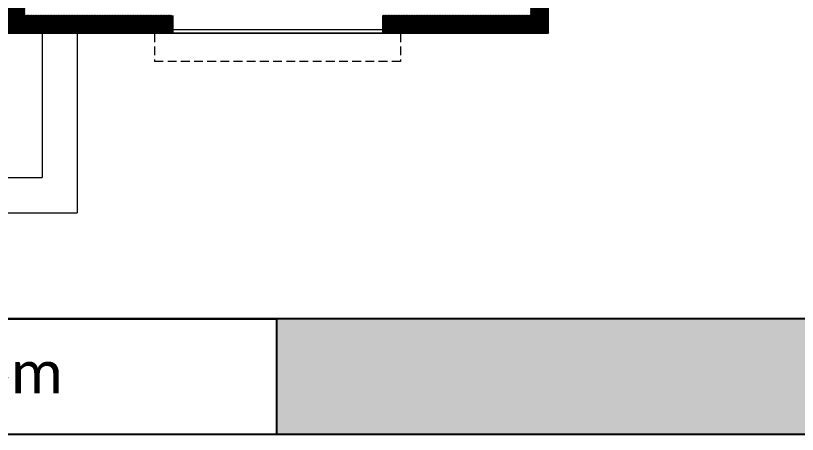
# Model space of a CAD drawing. Header units: feet. Extents: x 36275 to 37218, y -947 to -334.
# Drawn here: x 36773.8 to 36996.2, y -946.9 to -827.9 of the extents above; entities that cross this region are included whole.
import ezdxf

# ---------------------------------------------------------------- set-up
doc = ezdxf.new("R2010")
doc.units = ezdxf.units.FT
doc.header["$MEASUREMENT"] = 0
doc.linetypes.add('HIDDEN', pattern=[0.375, 0.25, -0.125])
doc.layers.add('PinCAD.com', color=7, linetype='Continuous')
for name, color, linetype, lineweight in [('SLAB LINE', 50, 'Continuous', 30), ('stair', 252, 'Continuous', 20), ('wall', 7, 'Continuous', 40), ('Wall_SYN', 7, 'Continuous', 35), ('window', 116, 'Continuous', 20)]:
    doc.layers.add(name, color=color, linetype=linetype, lineweight=lineweight)
doc.styles.add('iso', font='iso.shx')

msp = doc.modelspace()

# ---------------------------------------------------------------- hatches: boundary and pattern name
at = {"layer": 'PinCAD.com'}
h = msp.add_hatch(color=8, dxfattribs=at)
h.dxf.hatch_style = 1
h.paths.add_polyline_path([(37185.64769307408, -367.0631018517267), (37185.64769307408, -914.0938615823969), (36848.04717920101, -914.0938615823969), (36848.04717920101, -946.9454245496473), (37218.49925604133, -946.9454245496474), (37218.49925604133, -334.2115388844763), (36917.71697500041, -334.2115388844763), (36917.71697500041, -367.0631018517267)])
h.paths.add_polyline_path([(36591.25322603569, -367.0631018517267), (36591.25322603569, -334.2115388844763), (36274.56039979382, -334.2115388844763), (36274.56039979382, -946.9454245496472), (36637.7119271899, -946.9454245496473), (36637.7119271899, -914.0938615823969), (36307.41196276107, -914.0938615823969), (36307.41196276107, -367.0631018517267)])
at = {"layer": 'SLAB LINE'}
h = msp.add_hatch(dxfattribs=at)
h.set_pattern_fill('ANSI31', color=8)
h.set_pattern_definition([(45, (0, 0), (-0.08838834764831845, 0.08838834764831845), [])])
h.paths.add_polyline_path([(36925.31314333927, -625.939520481927), (36920.31314333927, -625.939520481927), (36920.31314333927, -637.939520481927), (36836.31314333927, -637.9395204819273), (36836.31314333927, -632.9395204819273), (36831.31314333927, -632.9395204819273), (36831.31314333927, -655.0823776247887), (36835.17028619641, -655.0823776247887), (36836.31314333927, -655.0823776247887), (36836.31314333927, -642.9395204819273), (36920.31314333927, -642.939520481927), (36920.31314333928, -690.9395204819273), (36836.31314333927, -690.9395204819273), (36836.31314333927, -685.9395204819273), (36831.31314333927, -685.9395204819273), (36831.31314333927, -690.9395204819273), (36822.45600048213, -690.9395204819273), (36822.45600048213, -695.9395204819273), (36920.31314333927, -695.9395204819275), (36920.31314333928, -731.9395204819277), (36925.31314333927, -731.9395204819277)])
h.paths.add_polyline_path([(36776.31314333927, -695.9395204819273), (36781.31314333927, -695.9395204819273), (36781.31314333927, -690.9395204819273), (36771.31314333927, -690.9395204819273), (36771.31314333927, -762.9395204819273), (36766.31314333927, -762.9395204819273), (36766.31314333927, -767.9395204819273), (36771.31314333927, -767.9395204819273), (36771.31314333927, -832.9395204819273), (36818.31314333927, -832.9395204819273), (36818.31314333927, -827.9395204819273), (36776.31314333927, -827.9395204819273)])
h.paths.add_polyline_path([(36925.31314333927, -791.9395204819277), (36920.31314333928, -791.9395204819277), (36920.31314333928, -827.9395204819275), (36878.31314333927, -827.9395204819275), (36878.31314333927, -832.9395204819273), (36925.31314333927, -832.9395204819273)])

# ---------------------------------------------------------------- linework, layer by layer
at = {"layer": 'PinCAD.com'}
for points in [[(36274.56039979382, -334.2115388844763), (37218.49925604133, -334.2115388844763), (37218.49925604133, -946.9454245496473), (36274.56039979382, -946.9454245496473)], [(36307.41196276107, -367.0631018517267), (37185.64769307408, -367.0631018517267), (37185.64769307408, -914.0938615823969), (36307.41196276107, -914.0938615823969)], [(36637.7119271899, -914.0938615823969), (36848.04717920101, -914.0938615823969), (36848.04717920101, -946.9454245496473), (36637.7119271899, -946.9454245496473)], [(36637.7119271899, -914.0938615823969), (36848.04717920101, -914.0938615823969), (36848.04717920101, -946.9454245496473), (36637.7119271899, -946.9454245496473)]]:
    msp.add_lwpolyline(points, close=True, dxfattribs=at)
at = {"layer": 'stair', "lineweight": 0, "ltscale": 2}
for p, q in [((36781.31314333927, -832.9395204819273), (36781.31314333927, -873.9395204819273)), ((36791.31314333927, -832.9395204819273), (36791.31314333927, -883.9395204819273)), ((36661.31314333927, -873.9395204819273), (36781.31314333927, -873.9395204819273)), ((36651.31314333927, -883.9395204819273), (36791.31314333927, -883.9395204819273))]:
    msp.add_line(p, q, dxfattribs=at)
at = {"layer": 'wall', "lineweight": 0}
for p in [(36925.31314333927, -423.9395204819273), (36771.31314333927, -832.9395204819273)]:
    msp.add_line(p, (36925.31314333927, -832.9395204819273), dxfattribs=at)
at = {"layer": 'Wall_SYN'}
for p, q in [((36818.31314333927, -827.9395204819282), (36818.31314333927, -832.9395204819232)), ((36878.31314333927, -827.9395204819282), (36878.31314333927, -832.9395204819236))]:
    msp.add_line(p, q, dxfattribs=at)
at = {"layer": 'window', "linetype": 'HIDDEN', "ltscale": 10}
for p, q in [((36813.31314333927, -832.9395204819209), (36813.31314333927, -840.9395204819282)), ((36883.31314333927, -832.9395204819209), (36883.31314333927, -840.9395204819209)), ((36883.31314333927, -840.9395204819209), (36813.31314333927, -840.9395204819282))]:
    msp.add_line(p, q, dxfattribs=at)
at = {"layer": 'window'}
for p, q in [((36878.31314333927, -831.9395204819209), (36818.31314333927, -831.9395204819282)), ((36878.31314333927, -832.9395204819209), (36818.31314333927, -832.9395204819282))]:
    msp.add_line(p, q, dxfattribs=at)

# ---------------------------------------------------------------- texts
at = {"layer": 'PinCAD.com', "linetype": 'Continuous', "insert": (36693.94824015997, -923.3175241939932), "char_height": 13.06681270001307, "attachment_point": 1, "style": 'iso'}
msp.add_mtext_dynamic_manual_height_columns('{\\fCalibri|b0|i0|c0|p34;\\H0.91667x;\\C0;PinCAD.com}', width=197.0866096284416, gutter_width=65.33406350006531, heights=[0], dxfattribs=at)

doc.saveas('drawing.dxf')
